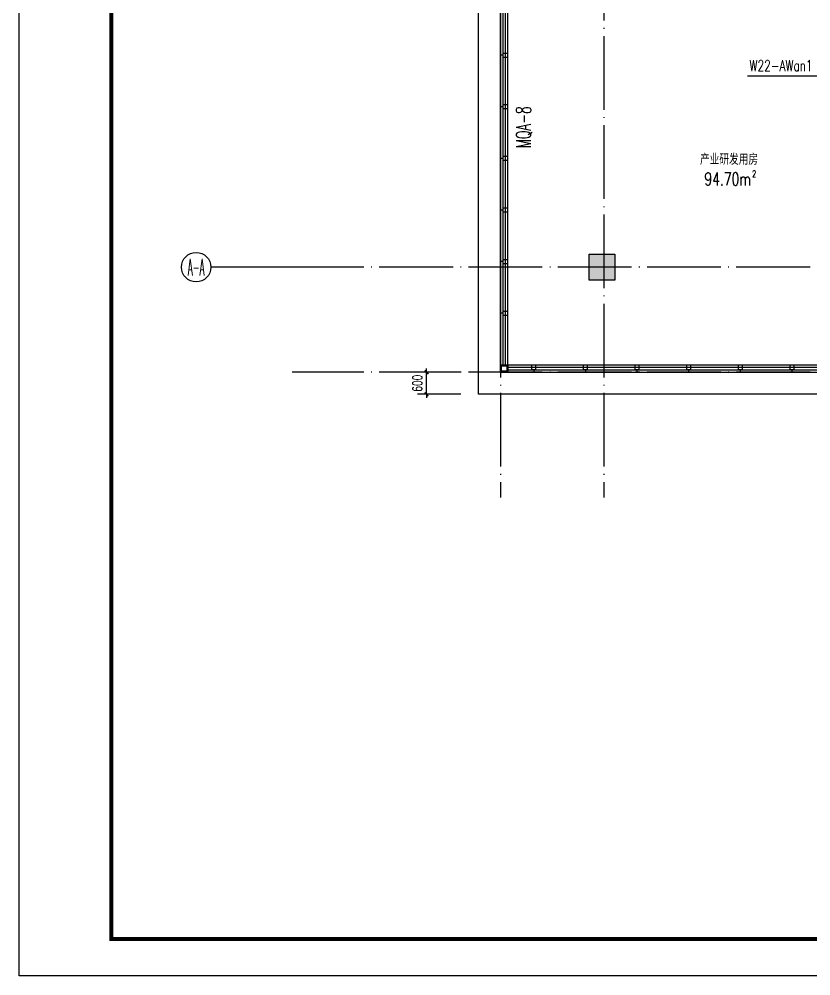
# Model space of a CAD drawing. Extents: x 1980812 to 2226895, y -554123 to 281606.
# Drawn here: x 1980812 to 2002281, y -405867 to -379909 of the extents above; entities that cross this region are included whole.
import ezdxf
from ezdxf.enums import TextEntityAlignment as Align

# ---------------------------------------------------------------- set-up
doc = ezdxf.new("R2010")
doc.units = 0
doc.header["$LTSCALE"] = 1000
doc.header["$MEASUREMENT"] = 0
doc.linetypes.add('DOTE', pattern=[2.42, 2, -0.2, 0.02, -0.2])
doc.layers.get('Defpoints').update_dxf_attribs({"color": 8})
for name, color, linetype in [('AXIS', 7, 'Continuous'), ('AXIS_TEXT', 7, 'Continuous'), ('COLU', 8, 'Continuous'), ('COLU_HATCH', 8, 'Continuous'), ('CURTWALL', 8, 'Continuous'), ('dote', 8, 'DOTE'), ('DQ2', 2, 'Continuous'), ('DQ7', 7, 'Continuous'), ('PUB_DIM', 8, 'Continuous'), ('TK', 1, 'Continuous'), ('WALL', 7, 'Continuous'), ('WINDOW', 8, 'Continuous'), ('幕墙编号', 8, 'Continuous'), ('房号', 8, 'Continuous'), ('房间名称', 7, 'Continuous'), ('看线', 8, 'Continuous'), ('空线', 8, 'Continuous'), ('窗户分隔', 8, 'Continuous'), ('详细尺寸', 8, 'Continuous'), ('详细尺寸-幕墙', 8, 'Continuous')]:
    doc.layers.add(name, color=color, linetype=linetype)
doc.styles.add('_TCH_AXIS', font='COMPLEX', dxfattribs={"bigfont": 'GBCBIG'})
doc.styles.add('_TCH_DIM_T3', font='SIMPLEX', dxfattribs={"width": 0.705882, "bigfont": 'GBCBIG'})
doc.styles.add('COMPLEX', font='COMPLEX')
doc.styles.add('D8', font='txtw.shx', dxfattribs={"width": 0.7, "bigfont": 'hztxtw.shx'})
doc.styles.add('HZF', font='ROMANS2', dxfattribs={"width": 0.7, "bigfont": 'HZDF2'})
doc.styles.add('HZTXTW', font='txtw.shx', dxfattribs={"width": 0.6, "bigfont": 'hztxtw.shx'})
doc.dimstyles.new('_TCH_ARCH&&100', dxfattribs={"dimtxt": 255, "dimasz": 100, "dimexe": 250, "dimexo": 300, "dimgap": 122.5, "dimtad": 1, "dimdec": 0, "dimzin": 0, "dimdsep": 46, "dimtxsty": '_TCH_DIM_T3', "dimblk": 'ARCHTICK', "dimcen": 0.09, "dimclrt": 7, "dimazin": 2, "dimtfac": 1, "dimtdec": 0, "dimtix": 1, "dimtmove": 2, "dimatfit": 3, "dimfxl": 0, "dimtolj": 1, "dimtzin": 0, "dimarcsym": 0})

# ---------------------------------------------------------------- blocks, each defined once
blk = doc.blocks.new('_AXISO')
blk.add_circle((0, 0), 0.5)
at = {"layer": 'AXIS_TEXT', "style": 'COMPLEX', "width": 1.041667}
blk.add_attdef('A', text='', height=0.56, dxfattribs=at).set_placement((-0.25, -0.28), (0.25, -0.28), align=Align.FIT)
blk = doc.blocks.new('A座塔楼')
at = {"layer": 'AXIS'}
blk.add_line((-6824, 0), (-10655, 0), dxfattribs=at)
at = {"layer": 'dote'}
for p, q in [((-2800, 30469), (-2800, -6248)), ((0, 30469), (0, -6248)), ((56413, 0), (-8454, 0)), ((56413, -2850), (-8454, -2850))]:
    blk.add_line(p, q, dxfattribs=at)
at = {"layer": 'AXIS'}
ref = blk.add_blockref('_AXISO', (-11055, 0), dxfattribs=dict(at, xscale=800, yscale=800, zscale=800))
ref.add_attrib('A', 'A-A', dxfattribs={"layer": 'AXIS_TEXT', "height": 452.5, "style": '_TCH_AXIS', "width": 0.323077}).set_placement((-11281, -226), (-10828, -226), align=Align.FIT)
blk = doc.blocks.new('A$C46407C4F')
at = {"layer": 'CURTWALL'}
for p, q in [((-2800, -25950), (-2800, -15650)), ((-2733, -25950), (-2733, -15650)), ((-2667, -25950), (-2667, -15650)), ((-2600, -25950), (-2600, -15650)), ((-2800, -25950), (-2600, -25950)), ((-2600, -25950), (10700, -25950)), ((-2600, -25950), (-2600, -26150)), ((-2600, -26017), (10700, -26017)), ((-2600, -26083), (10700, -26083)), ((-2600, -26150), (10700, -26150))]:
    blk.add_line(p, q, dxfattribs=at)
for points in [[(-2800, -25950), (-2600, -25950), (-2600, -26150), (-2800, -26150)], [(-2770, -25980), (-2630, -25980), (-2630, -26120), (-2770, -26120)]]:
    blk.add_lwpolyline(points, close=True, dxfattribs=at)
at = {"layer": '看线', "color": 2}
blk.add_lwpolyline([(31750, -27050), (31750, -26750), (-3400, -26750), (-3400, -15950), (-3700, -15950)], dxfattribs=at)
blk = doc.blocks.new('A$C28812CA5')
at = {"layer": '房间名称', "style": 'D8', "width": 0.7}
for s, p in [('设备平台', (12908, -1364)), ('产业研发用房', (1908, -1537)), ('产业研发用房', (8600, -1537)), ('产业研发用房', (17372, -1537)), ('产业研发用房', (21200, -1537)), ('产业研发用房', (25400, -1537)), ('产业研发用房', (29600, -1537)), ('产业研发用房', (33924, -1537)), ('产业研发用房', (38000, -1537)), ('产业研发用房', (43491, -1537)), ('产业研发用房', (3550, -9712)), ('产业研发用房', (42805, -9712)), ('产业研发用房', (3577, -13987)), ('产业研发用房', (42805, -13987)), ('产业研发用房', (3396, -20374)), ('产业研发用房', (44696, -20367)), ('产业研发用房', (8600, -20667)), ('产业研发用房', (12563, -20754)), ('产业研发用房', (17000, -20754)), ('产业研发用房', (21200, -20754)), ('产业研发用房', (25400, -20754)), ('产业研发用房', (29600, -20754)), ('产业研发用房', (37808, -20796)), ('设备平台', (33925, -22326))]:
    blk.add_text(s, height=300, rotation=0.0006, dxfattribs=at).set_placement(p, align=Align.MIDDLE_CENTER)
blk = doc.blocks.new('竖梃0903')
at = {"layer": '窗户分隔'}
blk.add_line((115028288, 22648046), (115028222, 22648046), dxfattribs=at)
for points in [[(115028222, 22648096), (115028225, 22648096), (115028225, 22647996), (115028222, 22647996)], [(115028288, 22648096), (115028422, 22648096), (115028422, 22647996), (115028288, 22647996)]]:
    blk.add_lwpolyline(points, close=True, dxfattribs=at)
blk = doc.blocks.new('幕墙19层以上')
at = {"layer": 'WINDOW', "xscale": -1, "rotation": 180}
for p in [(-115031022, 22630496), (-115031022, 22629096), (-115031022, 22627696), (-115031022, 22626296), (-115031022, 22624896), (-115031022, 22623496)]:
    blk.add_blockref('竖梃0903', p, dxfattribs=at)
at = {"layer": 'WINDOW', "rotation": 90}
for p in [(22646146, -115054372), (22647546, -115054372), (22648946, -115054372), (22650346, -115054372), (22651746, -115054372), (22653146, -115054372)]:
    blk.add_blockref('竖梃0903', p, dxfattribs=at)
blk = doc.blocks.new('18~23层墙柱')
at = {"layer": 'COLU_HATCH'}
h = blk.add_hatch(color=256, dxfattribs=at)
h.dxf.hatch_style = 1
h.paths.add_polyline_path([(-400, 23800), (300, 23800), (300, 23100), (-400, 23100)])
h = blk.add_hatch(color=256, dxfattribs=at)
h.dxf.hatch_style = 1
h.paths.add_polyline_path([(6150, 23800), (6850, 23800), (6850, 23100), (6150, 23100)])
h = blk.add_hatch(color=256, dxfattribs=at)
h.dxf.hatch_style = 1
h.paths.add_polyline_path([(14550, 23800), (15250, 23800), (15250, 23100), (14550, 23100)])
h = blk.add_hatch(color=256, dxfattribs=at)
h.dxf.hatch_style = 1
h.paths.add_polyline_path([(22950, 23800), (23650, 23800), (23650, 23100), (22950, 23100)])
h = blk.add_hatch(color=256, dxfattribs=at)
h.dxf.hatch_style = 1
h.paths.add_polyline_path([(31350, 23800), (32050, 23800), (32050, 23100), (31350, 23100)])
h = blk.add_hatch(color=256, dxfattribs=at)
h.dxf.hatch_style = 1
h.paths.add_polyline_path([(39750, 23800), (40450, 23800), (40450, 23100), (39750, 23100)])
h = blk.add_hatch(color=256, dxfattribs=at)
h.dxf.hatch_style = 1
h.paths.add_polyline_path([(46100, 23800), (46800, 23800), (46800, 23100), (46100, 23100)])
h = blk.add_hatch(color=256, dxfattribs=at)
h.dxf.hatch_style = 1
h.paths.add_polyline_path([(350, 15800), (-350, 15800), (-350, 15100), (350, 15100)])
h = blk.add_hatch(color=256, dxfattribs=at)
h.dxf.hatch_style = 1
h.paths.add_polyline_path([(15350, 7100), (15350, 7400), (10950, 7400), (10950, 7600), (10750, 7600), (10750, 15300), (10950, 15300), (10950, 15500), (15400, 15500), (15400, 15800), (10450, 15800), (10450, 7100)])
h = blk.add_hatch(color=256, dxfattribs=at)
h.dxf.hatch_style = 1
h.paths.add_polyline_path([(22250, 15800), (22250, 15500), (23450, 15500), (23450, 14850), (23650, 14850), (23650, 15800)])
h.paths.add_polyline_path([(21350, 15500), (21350, 15800), (18550, 15800), (18550, 15500)])
h = blk.add_hatch(color=256, dxfattribs=at)
h.dxf.hatch_style = 1
h.paths.add_polyline_path([(26650, 15800), (26650, 14850), (26850, 14850), (26850, 15500), (29600, 15500), (29600, 15800)])
h = blk.add_hatch(color=256, dxfattribs=at)
h.dxf.hatch_style = 1
h.paths.add_polyline_path([(31600, 15500), (35450, 15500), (35450, 15300), (35650, 15300), (35650, 7600), (35450, 7600), (35450, 7400), (32250, 7400), (32250, 7100), (35950, 7100), (35950, 15800), (31600, 15800)])
h = blk.add_hatch(color=256, dxfattribs=at)
h.dxf.hatch_style = 1
h.paths.add_polyline_path([(46800, 15800), (46800, 15100), (46100, 15100), (46100, 15800)])
h = blk.add_hatch(color=256, dxfattribs=at)
h.dxf.hatch_style = 1
h.paths.add_polyline_path([(21250, 12600), (21250, 15500), (21050, 15500), (21050, 12600)])
h = blk.add_hatch(color=256, dxfattribs=at)
h.dxf.hatch_style = 1
h.paths.add_polyline_path([(29400, 15500), (29400, 7400), (29200, 7400), (29200, 15500)])
h = blk.add_hatch(color=256, dxfattribs=at)
h.dxf.hatch_style = 1
h.paths.add_polyline_path([(18450, 7100), (23650, 7100), (23650, 8050), (23450, 8050), (23450, 7400), (18450, 7400)])
h = blk.add_hatch(color=256, dxfattribs=at)
h.dxf.hatch_style = 1
h.paths.add_polyline_path([(26650, 7100), (26650, 8050), (26850, 8050), (26850, 7400), (29400, 7400), (29400, 7100)])
h = blk.add_hatch(color=256, dxfattribs=at)
h.dxf.hatch_style = 1
h.paths.add_polyline_path([(350, 7800), (-350, 7800), (-350, 7100), (350, 7100)])
h = blk.add_hatch(color=256, dxfattribs=at)
h.dxf.hatch_style = 1
h.paths.add_polyline_path([(46100, 7100), (46100, 7800), (46800, 7800), (46800, 7100)])
h = blk.add_hatch(color=256, dxfattribs=at)
h.dxf.hatch_style = 1
h.paths.add_polyline_path([(-400, 350), (300, 350), (300, -350), (-400, -350)])
h = blk.add_hatch(color=256, dxfattribs=at)
h.dxf.hatch_style = 1
h.paths.add_polyline_path([(6150, 350), (6850, 350), (6850, -350), (6150, -350)])
h = blk.add_hatch(color=256, dxfattribs=at)
h.dxf.hatch_style = 1
h.paths.add_polyline_path([(14550, 350), (15250, 350), (15250, -350), (14550, -350)])
h = blk.add_hatch(color=256, dxfattribs=at)
h.dxf.hatch_style = 1
h.paths.add_polyline_path([(22950, 350), (23650, 350), (23650, -350), (22950, -350)])
h = blk.add_hatch(color=256, dxfattribs=at)
h.dxf.hatch_style = 1
h.paths.add_polyline_path([(31350, 350), (32050, 350), (32050, -350), (31350, -350)])
h = blk.add_hatch(color=256, dxfattribs=at)
h.dxf.hatch_style = 1
h.paths.add_polyline_path([(39750, 200), (40450, 200), (40450, -500), (39750, -500)])
h = blk.add_hatch(color=256, dxfattribs=at)
h.dxf.hatch_style = 1
h.paths.add_polyline_path([(46100, 200), (46800, 200), (46800, -500), (46100, -500)])
at = {"layer": 'COLU'}
for points in [[(-400, 23800), (300, 23800), (300, 23100), (-400, 23100)], [(6150, 23800), (6850, 23800), (6850, 23100), (6150, 23100)], [(14550, 23800), (15250, 23800), (15250, 23100), (14550, 23100)], [(22950, 23800), (23650, 23800), (23650, 23100), (22950, 23100)], [(31350, 23800), (32050, 23800), (32050, 23100), (31350, 23100)], [(39750, 23800), (40450, 23800), (40450, 23100), (39750, 23100)], [(46100, 23800), (46800, 23800), (46800, 23100), (46100, 23100)], [(350, 15800), (-350, 15800), (-350, 15100), (350, 15100)], [(15350, 7100), (15350, 7400), (10950, 7400), (10950, 7600), (10750, 7600), (10750, 15300), (10950, 15300), (10950, 15500), (15400, 15500), (15400, 15800), (10450, 15800), (10450, 7100)], [(29600, 15800), (29600, 15500), (29400, 15500), (29400, 7400), (29400, 7400), (29400, 7100), (26650, 7100), (26650, 8050), (26850, 8050), (26850, 7400), (29200, 7400), (29200, 15500), (26850, 15500), (26850, 14850), (26650, 14850), (26650, 15800)], [(31600, 15500), (35450, 15500), (35450, 15300), (35650, 15300), (35650, 7600), (35450, 7600), (35450, 7400), (32250, 7400), (32250, 7100), (35950, 7100), (35950, 15800), (31600, 15800)], [(46800, 15800), (46800, 15100), (46100, 15100), (46100, 15800)], [(18450, 7100), (23650, 7100), (23650, 8050), (23450, 8050), (23450, 7400), (18450, 7400)], [(350, 7800), (-350, 7800), (-350, 7100), (350, 7100)], [(46100, 7100), (46100, 7800), (46800, 7800), (46800, 7100)], [(-400, 350), (300, 350), (300, -350), (-400, -350)], [(6150, 350), (6850, 350), (6850, -350), (6150, -350)], [(14550, 350), (15250, 350), (15250, -350), (14550, -350)], [(22950, 350), (23650, 350), (23650, -350), (22950, -350)], [(31350, 350), (32050, 350), (32050, -350), (31350, -350)], [(39750, 200), (40450, 200), (40450, -500), (39750, -500)], [(46100, 200), (46800, 200), (46800, -500), (46100, -500)]]:
    blk.add_lwpolyline(points, close=True, dxfattribs=at)
for points in [[(21350, 15500), (21250, 15500), (21250, 12600), (21050, 12600), (21050, 15500), (18550, 15500), (18550, 15800), (21350, 15800), (21350, 15500)], [(22250, 15800), (23650, 15800), (23650, 14850), (23450, 14850), (23450, 15500), (22250, 15500), (22250, 15800)]]:
    blk.add_lwpolyline(points, dxfattribs=at)
blk = doc.blocks.new('_ArchTick')
at = {"color": 0, "linetype": 'ByBlock', "const_width": 0.4}
blk.add_lwpolyline([(-0.5, -0.5), (0.5, 0.5)], dxfattribs=at)
blk = doc.blocks.new('*D211')
at = {"layer": 'Defpoints', "color": 0, "transparency": 16777216}
for p in [(1991860, -389488), (1993089, -389488), (1993089, -390088)]:
    blk.add_point(p, dxfattribs=at)
at = {"layer": 'PUB_DIM', "color": 0, "lineweight": -2, "transparency": 16777216}
for p, q in [((1992789, -389488), (1991610, -389488)), ((1991860, -389488), (1991860, -389388)), ((1991860, -390088), (1991860, -389488)), ((1992789, -390088), (1991610, -390088)), ((1991860, -390088), (1991860, -390188))]:
    blk.add_line(p, q, dxfattribs=at)
at = {"layer": 'PUB_DIM', "color": 0, "lineweight": -2, "transparency": 16777216, "xscale": 100, "yscale": 100, "zscale": 100}
for p, rotation in [((1991860, -389488), 270), ((1991860, -390088), 90)]:
    blk.add_blockref('_ArchTick', p, dxfattribs=dict(at, rotation=rotation))
at = {"layer": 'PUB_DIM', "color": 7, "transparency": 16777216, "insert": (1991610, -389788), "char_height": 255, "attachment_point": 5, "rotation": 90, "style": '_TCH_DIM_T3'}
blk.add_mtext('\\A1;600', dxfattribs=at)
blk = doc.blocks.new('tu kuang A1 A')
at = {"layer": 'TK'}
blk.add_lwpolyline([(0, 59400), (84100, 59400), (84100, 0), (0, 0)], close=True, dxfattribs=at)
at = {"layer": 'TK', "const_width": 100}
blk.add_lwpolyline([(83100, 1000), (83100, 58400), (2500, 58400), (2500, 1000)], close=True, dxfattribs=at)

msp = doc.modelspace()

# ---------------------------------------------------------------- linework, layer by layer
at = {"layer": 'DQ7'}
msp.add_line((2000559, -381450), (2002943, -381450), dxfattribs=at)
at = {"layer": '详细尺寸'}
msp.add_lwpolyline([(1995766.5, -379437.6), (1995766.5, -378787.6), (1993866.5, -378787.6), (1993866.5, -389487.6), (2003166.5, -389487.6), (2003166.5, -379437.6)], close=True, dxfattribs=at)

# ---------------------------------------------------------------- block references
at = {"layer": 'COLU'}
msp.add_blockref('18~23层墙柱', (1996666.5, -386637.6), dxfattribs=at)
at = {"layer": 'DQ2'}
msp.add_blockref('tu kuang A1 A', (1980812.3, -405866.8), dxfattribs=at)
at = {"layer": 'WALL'}
msp.add_blockref('A座塔楼', (1996666.5, -386637.6), dxfattribs=at)
at = {"layer": '房号'}
msp.add_blockref('A$C28812CA5', (1996666.5, -363337.6), dxfattribs=at)
at = {"layer": '空线'}
msp.add_blockref('A$C46407C4F', (1996666.5, -363337.6), dxfattribs=at)
at = {"layer": '详细尺寸-幕墙'}
msp.add_blockref('幕墙19层以上', (1996666.5, -363337.6), dxfattribs=at)

# ---------------------------------------------------------------- texts
at = {"layer": 'DQ7', "style": 'D8', "width": 0.7}
msp.add_text('W22-AWan1', height=300, dxfattribs=at).set_placement((2001474, -381169.5), align=Align.MIDDLE)
at = {"layer": '幕墙编号', "style": 'HZTXTW', "width": 0.6}
msp.add_text('MQA-8', height=400, rotation=90.00057, dxfattribs=at).set_placement((1994487.8, -382840.8), align=Align.MIDDLE_CENTER)
at = {"layer": '房间名称', "style": 'HZF', "width": 0.7}
for s, height, p in [('94.70m', 350, (2000025.7, -384244.1)), ('2', 175, (2000742.4, -384106.1))]:
    msp.add_text(s, height=height, dxfattribs=at).set_placement(p, align=Align.MIDDLE_CENTER)

# ---------------------------------------------------------------- dimensions: what is measured, and where the dimension line sits
at = {"layer": 'PUB_DIM'}
dim = msp.add_aligned_dim(p1=(1993088.8, -390087.6), p2=(1993088.8, -389487.6), distance=1228.3, dimstyle='_TCH_ARCH&&100', dxfattribs=at)
dim.commit()
dim.dimension.update_dxf_attribs({"geometry": '*D211', "text_midpoint": (1991610.5, -389787.6)})

doc.saveas('drawing.dxf')
